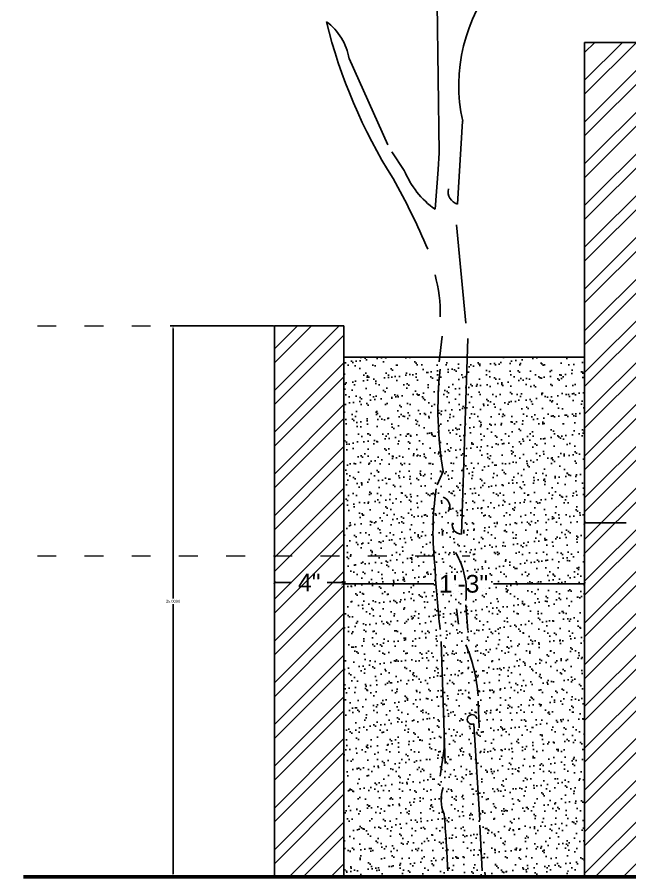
# Model space of a CAD drawing. Header units: inches. Extents: x 438 to 4290, y 203 to 1969.
# Drawn here: x 1890.9 to 1929.8, y 1644 to 1698.6 of the extents above; entities that cross this region are included whole.
import ezdxf

# ---------------------------------------------------------------- set-up
doc = ezdxf.new("R2010")
doc.units = ezdxf.units.IN
doc.linetypes.add('ACAD_ISO03W100', pattern=[30, 12, -18])
doc.layers.add('CAY', color=94, linetype='Continuous')
doc.layers.add('door dotted', color=150, linetype='ACAD_ISO03W100', lineweight=5)
doc.styles.get("Standard").update_dxf_attribs({"font": 'arial.ttf'})
doc.dimstyles.get("Standard").update_dxf_attribs({"dimtxt": 0.18, "dimasz": 0.18, "dimexe": 0.18, "dimexo": 0.0625, "dimgap": 0.09, "dimtad": 0, "dimtih": 1, "dimtoh": 1, "dimdec": 4, "dimzin": 0, "dimdsep": 46, "dimtxsty": 'Standard', "dimcen": 0.09, "dimadec": 0, "dimazin": 0, "dimtfac": 1, "dimtdec": 4, "dimtofl": 0, "dimtmove": 0, "dimatfit": 3, "dimfxl": 1, "dimtolj": 1, "dimtzin": 0, "dimarcsym": 0})
pattern_1 = [(45, (-2399.1531, 4917.7643), (-1.3258252, 1.3258252), []), (45, (-2398.2693, 4917.7643), (-1.3258252, 1.3258252), [])]

# ---------------------------------------------------------------- blocks, each defined once
blk = doc.blocks.new('_ArchTick')
at = {"color": 0, "linetype": 'ByBlock', "const_width": 0.15}
blk.add_lwpolyline([(-0.5, -0.5), (0.5, 0.5)], dxfattribs=at)
blk = doc.blocks.new('*D105')
at = {"color": 0, "lineweight": -2, "transparency": 16777216}
for p, q in [((1907.162, 1679.01), (1900.598, 1679.01)), ((1900.778, 1678.83), (1900.778, 1661.692)), ((1900.778, 1644.19), (1900.778, 1661.328)), ((1907.162, 1644.01), (1900.598, 1644.01))]:
    blk.add_line(p, q, dxfattribs=at)
at = {"color": 0, "transparency": 16777216}
for points in [[(1900.748, 1678.83), (1900.808, 1678.83), (1900.778, 1679.01)], [(1900.748, 1644.19), (1900.808, 1644.19), (1900.778, 1644.01)]]:
    blk.add_solid(points, dxfattribs=at)
at = {"layer": 'Defpoints', "color": 0, "transparency": 16777216}
for p in [(1907.224, 1679.01), (1900.778, 1644.01), (1907.224, 1644.01)]:
    blk.add_point(p, dxfattribs=at)
at = {"color": 0, "transparency": 16777216, "insert": (1900.778, 1661.51), "char_height": 0.18, "attachment_point": 5}
blk.add_mtext('\\A1;35.0000', dxfattribs=at)
blk = doc.blocks.new('A$C172B2049')
at = {"layer": 'CAY', "color": 252, "true_color": 0x939598}
for p, q in [((713.6, 1130.9), (711, 1324.4)), ((597, 1252.9), (647.3, 1141.5)), ((737.5, 1064.6), (744.1, 1172)), ((668.5, 1108.4), (652.6, 1132.2)), ((713.6, 1130.9), (712.3, 1109.7)), ((712.3, 1109.7), (708.3, 1058)), ((736.1, 1038.1), (748.1, 910.9)), ((717.6, 893.7), (713.6, 860.5)), ((742.8, 637.9), (750.7, 891)), ((718.9, 718.7), (711, 701.5)), ((748.1, 546.4), (750.7, 513.3)), ((736.1, 541.1), (738.8, 521.3)), ((716.3, 498.7), (721.6, 341)), ((764, 421.9), (765.3, 387.4)), ((758.5, 392.3), (766.5, 267.7)), ((720.1, 384.4), (720.1, 360.5)), ((720.1, 360.5), (714.8, 324.7)), ((769.2, 202.2), (766.5, 261.1))]:
    blk.add_line(p, q, dxfattribs=at)
for centre, radius, start, end in [((953.6, 1218.4), 214.5, 140.023, 192.487), ((1234, 1463.9), 685.9, 193.776, 212.259), ((523.8, 1240.9), 74.2, 9.281, 53.578), ((775.4, 1151.8), 115.3, 202.134, 234.447), ((-109.3, 664.8), 877.5, 22.902, 29.562), ((742.1, 1080.9), 16.9, 167.811, 254.116), ((531.4, 924.1), 183.6, 358.379, 15.527), ((1188.4, 799.1), 476.3, 173.717, 189.719), ((1101.4, 640.1), 395.7, 171.847, 186.665), ((715, 673.8), 12.5, 327.53, 71.78), ((742.3, 649.7), 11.8, 166.524, 272.055), ((650.9, 563.6), 97.9, 353.027, 30.996), ((1913.1, 654.5), 1206.3, 182.868, 186.659), ((562, 415), 202.5, 3.807, 23.185), ((756.3, 398.1), 6.22, 7.453, 290.619), ((762.6, 294.6), 46.5, 160.462, 203.943), ((-572.4, 157.4), 1297.9, 1.9792, 5.23)]:
    blk.add_arc(centre, radius, start, end, dxfattribs=at)

msp = doc.modelspace()

# ---------------------------------------------------------------- hatches: boundary and pattern name
at = {"true_color": 0x939598}
h = msp.add_hatch(dxfattribs=at)
h.set_pattern_fill('ANSI32', color=252, scale=5)
h.set_pattern_definition(pattern_1)
h.paths.add_polyline_path([(1926.92958, 1644.00986), (1934.41227, 1644.00986), (1934.41227, 1697.00986), (1926.92958, 1697.00986)])
h = msp.add_hatch(dxfattribs=at)
h.set_pattern_fill('ANSI32', color=252, scale=5)
h.set_pattern_definition(pattern_1)
h.paths.add_polyline_path([(1907.22434, 1644.00986), (1911.63393, 1644.00986), (1911.63393, 1679.00986), (1907.22434, 1679.00986)])
h = msp.add_hatch(dxfattribs=at)
h.set_pattern_fill('AR-SAND', color=252, scale=0.5)
h.set_pattern_definition([(37.5, (-2399.15315, 4917.7643), (-0.03149668, 0.96341188), [0, -0.76, 0, -0.85, 0, -0.8125]), (7.5, (-2399.1531, 4917.7643), (0.88488835, 1.41107303), [0, -0.41, 0, -0.685, 0, -0.2625]), (327.5, (-2399.76815, 4917.7643), (1.55707093, 0.00282953), [0, -0.25, 0, -0.9, 0, -1.175]), (317.5, (-2399.7681, 4917.7643), (1.5030633, 0.43883778), [0, -0.125, 0, -0.59, 0, -0.675])])
h.paths.add_polyline_path([(1911.63393, 1677.00986), (1911.63393, 1644.00986), (1926.92958, 1644.00986), (1926.92958, 1677.00986)])

# ---------------------------------------------------------------- linework, layer by layer
for p, q in [((1926.92958, 1697.00986), (1926.92958, 1644.00986)), ((1934.41227, 1697.00986), (1926.92958, 1697.00986)), ((1907.22434, 1679.00986), (1907.22434, 1644.00986)), ((1911.63393, 1679.00986), (1907.22434, 1679.00986)), ((1911.63393, 1679.00986), (1911.63393, 1644.00986)), ((1911.63393, 1677.00986), (1926.92958, 1677.00986)), ((1926.92958, 1666.55148), (1926.92958, 1666.66898)), ((1926.92958, 1666.48898), (1929.57217, 1666.48898)), ((1907.22434, 1662.76622), (1907.22434, 1662.88372)), ((1907.22434, 1662.70372), (1908.29406, 1662.70372)), ((1911.63393, 1662.70372), (1910.56422, 1662.70372)), ((1911.54393, 1662.67622), (1911.54393, 1662.79372)), ((1911.54393, 1662.61372), (1917.34416, 1662.61372)), ((1911.63393, 1662.76622), (1911.63393, 1662.88372)), ((1926.92958, 1662.61372), (1921.12936, 1662.61372)), ((1926.92958, 1662.67622), (1926.92958, 1662.79372))]:
    msp.add_line(p, q)
at = {"lineweight": 50}
msp.add_lwpolyline([(1891.26523, 1644.00986), (1975.16704, 1644.00986)], dxfattribs=at)
at = {"layer": 'door dotted', "ltscale": 0.1}
for points in [[(1889.15512, 1679.00986), (1909.40501, 1679.00986)], [(1889.15512, 1664.39154), (1919.63974, 1664.39154)]]:
    msp.add_lwpolyline(points, dxfattribs=at)

# ---------------------------------------------------------------- block references
at = {"xscale": 0.18, "yscale": 0.18, "zscale": 0.18, "rotation": 180}
for p in [(1926.92958, 1666.48898), (1907.22434, 1662.70372), (1911.54393, 1662.61372)]:
    msp.add_blockref('_ArchTick', p, dxfattribs=at)
at = {"xscale": 0.18, "yscale": 0.18, "zscale": 0.18}
for p in [(1911.63393, 1662.70372), (1926.92958, 1662.61372)]:
    msp.add_blockref('_ArchTick', p, dxfattribs=at)
at = {"layer": 'CAY', "xscale": 0.04909626116491051, "yscale": 0.04909626116491051, "zscale": 0.04909626116491051}
msp.add_blockref('A$C172B2049', (1882.64715, 1634.46156), dxfattribs=at)

# ---------------------------------------------------------------- texts
at = {"char_height": 1.125, "attachment_point": 5}
for s, insert in [('\\A1;4"', (1909.42914, 1662.70372)), ('\\A1;1\'-3"', (1919.23676, 1662.61372))]:
    msp.add_mtext(s, dxfattribs=dict(at, insert=insert))

# ---------------------------------------------------------------- dimensions: what is measured, and where the dimension line sits
dim = msp.add_linear_dim(base=(1900.77831, 1644.00986), p1=(1907.22434, 1679.00986), p2=(1907.22434, 1644.00986), angle=90, dimstyle='Standard')
dim.commit()
dim.dimension.update_dxf_attribs({"geometry": '*D105', "text_midpoint": (1900.77831, 1661.50986)})

doc.saveas('drawing.dxf')
